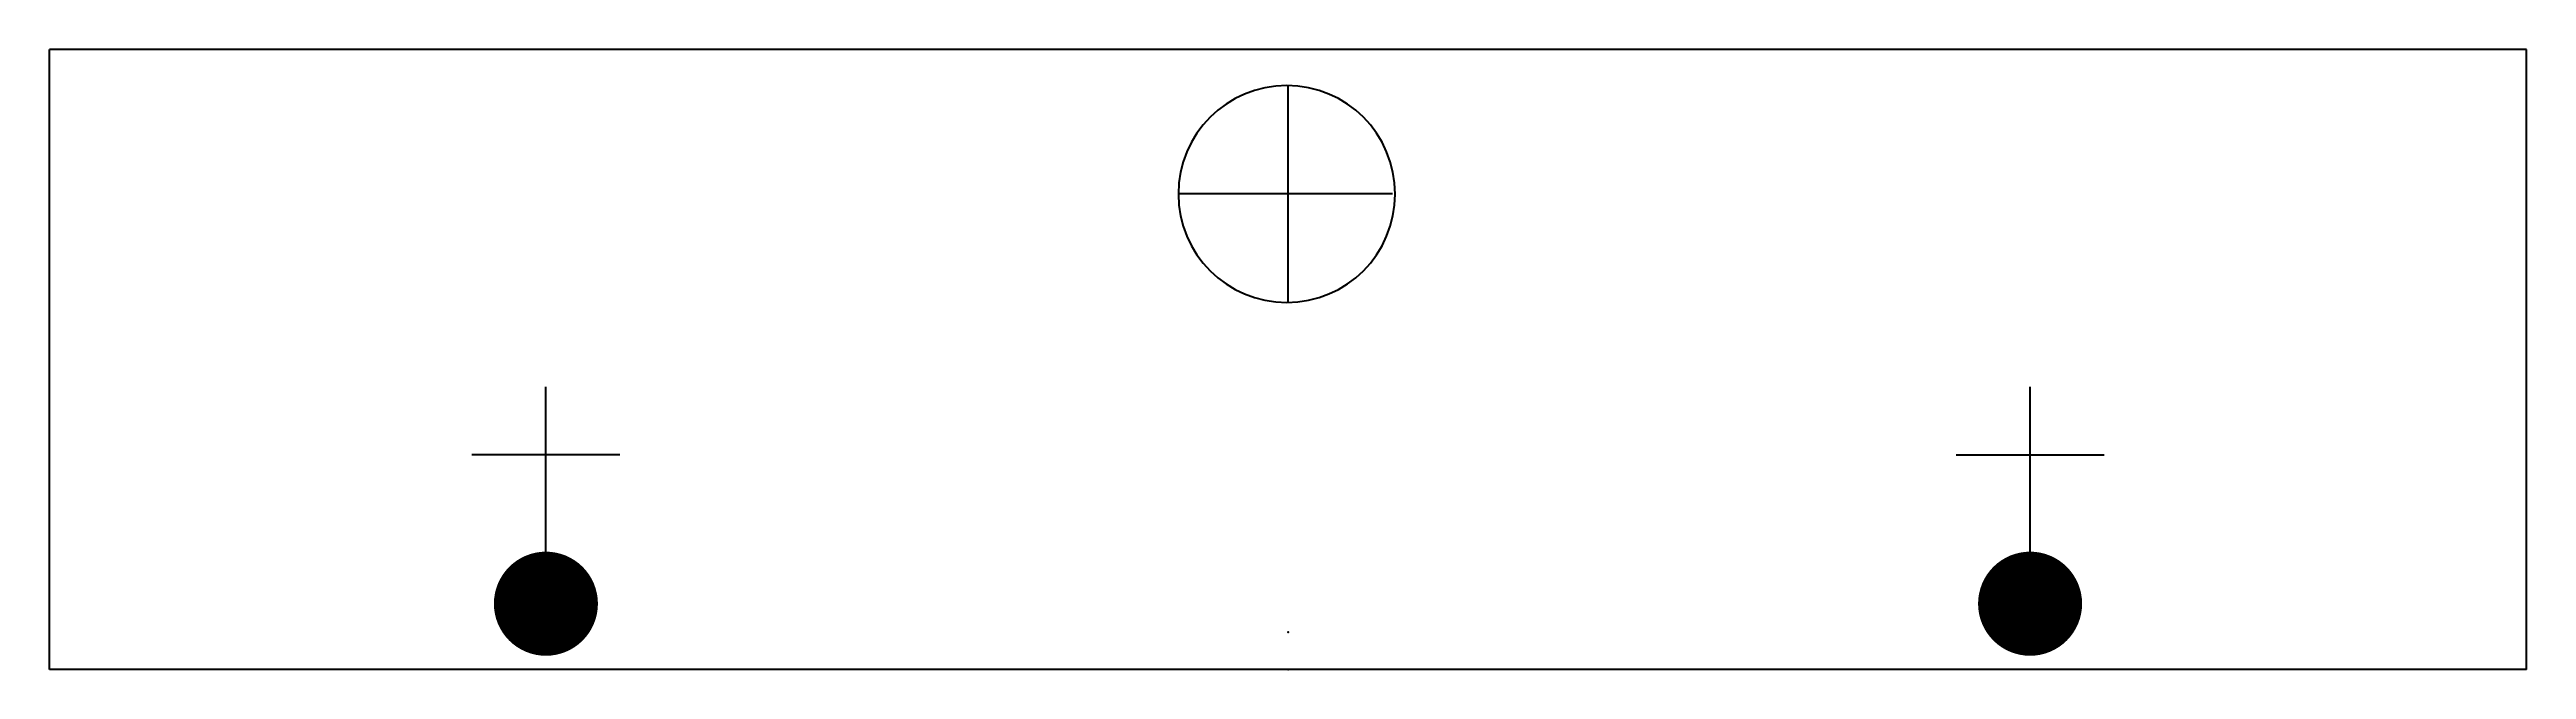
# Model space of a CAD drawing. Extents: x -1000 to 1000, y 0 to 500.
import ezdxf

# ---------------------------------------------------------------- set-up
doc = ezdxf.new("R2010")
doc.units = 0
doc.header["$LTSCALE"] = 100
doc.header["$MEASUREMENT"] = 0
doc.linetypes.add('CONTINOUS', pattern=[0])
doc.layers.add('TJ(给排水专业S)', color=7, linetype='CONTINUOUS')
doc.styles.get("Standard").update_dxf_attribs({"font": 'txt.shx', "bigfont": 'hc_txt.shx'})

# ---------------------------------------------------------------- blocks, each defined once
blk = doc.blocks.new('A$C0AB663B7')
at = {"layer": 'TJ(给排水专业S)', "color": 0, "linetype": 'ByBlock'}
for p, q in [((1000, 500), (-1000, 500)), ((-1000, 0), (-1000, 500)), ((1000, 0), (1000, 500)), ((0, 296.4), (0, 470.3)), ((84.4, 383.7), (-87.4, 383.7)), ((-599.2, 53, 1750), (-599.2, 228, 1750)), ((599.2, 53, 1750), (599.2, 228, 1750)), ((-539.5, 173, 1750), (-659, 173, 1750)), ((539.5, 173, 1750), (659, 173, 1750)), ((1000, 0), (-1000, 0))]:
    blk.add_line(p, q, dxfattribs=at)
at = {"layer": 'TJ(给排水专业S)', "color": 0, "linetype": 'Continuous'}
blk.add_line((-1, 383.5, 1750), (-1, 383.5, 6300), dxfattribs=at)
at = {"layer": 'TJ(给排水专业S)', "color": 0, "linetype": 'ByBlock', "const_width": 42, "elevation": 1750}
for points in [[(-578.2, 53, -1), (-620.2, 53, -1)], [(578.2, 53, 1), (620.2, 53, 1)]]:
    blk.add_lwpolyline(points, format="xyb", close=True, dxfattribs=at)
at = {"layer": 'TJ(给排水专业S)', "color": 0, "linetype": 'CONTINOUS'}
blk.add_ellipse((-1, 383.5, 1750), major_axis=(-61.9, 61.9), ratio=1, start_param=0.785398, end_param=7.068583, dxfattribs=at)
at = {"layer": 'TJ(给排水专业S)', "color": 0}
for p in [(0, 383.7), (-599.2, 53, -1), (0, 30), (0, 0)]:
    blk.add_point(p, dxfattribs=at)
at = {"layer": 'TJ(给排水专业S)', "color": 0, "width": 0.7}
blk.add_text('浩辰公司', height=0.00175, rotation=180, dxfattribs=at).set_placement((-1, 383.5, 1750))

msp = doc.modelspace()

# ---------------------------------------------------------------- block references
at = {"layer": 'TJ(给排水专业S)', "linetype": 'ByBlock'}
msp.add_blockref('A$C0AB663B7', (0, 0), dxfattribs=at)

doc.saveas('drawing.dxf')
